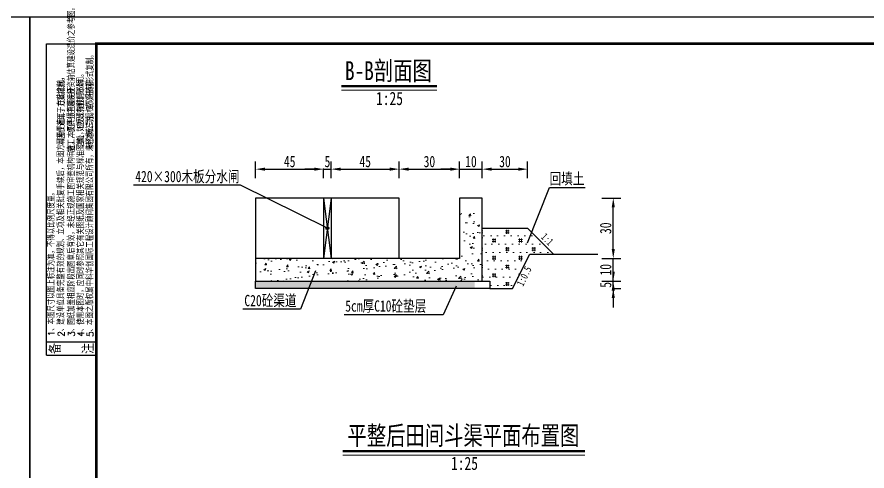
# Model space of a CAD drawing. Extents: x 4283 to 40403, y 1134 to 1764.
# Drawn here: x 5119.2 to 5344.2, y 1313.1 to 1433.3 of the extents above; entities that cross this region are included whole.
import ezdxf
from ezdxf.enums import TextEntityAlignment as Align

# ---------------------------------------------------------------- set-up
doc = ezdxf.new("R2010")
doc.units = 0
for name, color, linetype, lineweight in [('0-图案填充 0.09', 8, 'Continuous', 9), ('0-文字 0.15', 7, 'Continuous', 15), ('0-标注 0.09', 4, 'Continuous', 9), ('0-结构粗实线 0.5', 7, 'Continuous', 50)]:
    doc.layers.add(name, color=color, linetype=linetype, lineweight=lineweight)
for name, color, linetype in [('PUB_TEXT', 7, 'Continuous'), ('PUB_TITLE', 4, 'Continuous'), ('S-MODIFY', 4, 'Continuous'), ('华泽绵阳图框', 7, 'Continuous')]:
    doc.layers.add(name, color=color, linetype=linetype)
doc.styles.add('-宋体', font='', dxfattribs={"width": 0.8})
doc.styles.add('0-仿宋国标', font='', dxfattribs={"width": 0.75})
doc.styles.add('_TCH_WINDOW', font='SIMPLEX', dxfattribs={"height": 3.5, "bigfont": 'GBCBIG'})
doc.styles.add('仿宋_GB2312', font='', dxfattribs={"width": 0.75})
doc.styles.get('-宋体').set_extended_font_data('SimSun')
doc.styles.get('0-仿宋国标').set_extended_font_data('仿宋_GB2312')
doc.styles.get('仿宋_GB2312').set_extended_font_data('FangSong_GB2312')
doc.dimstyles.new('@10', dxfattribs={"dimtxt": 2.5, "dimasz": 2.5, "dimexe": 2, "dimexo": 0.6, "dimgap": 0.5, "dimtad": 1, "dimdec": 0, "dimdsep": 46, "dimtxsty": '0-仿宋国标', "dimcen": 3.5, "dimclrd": 4, "dimclre": 4, "dimclrt": 4, "dimazin": 0, "dimtfac": 1, "dimtdec": 0, "dimtmove": 0, "dimatfit": 3, "dimfxl": 3, "dimfxlon": 1, "dimtfill": 1, "dimtfillclr": 256, "dimarcsym": 0})

# ---------------------------------------------------------------- blocks, each defined once
blk = doc.blocks.new('*D33')
at = {"layer": '0-标注 0.09', "color": 4, "lineweight": -2, "transparency": 16777216}
for p, q in [((5182.36, 1390.63), (5182.36, 1395.05)), ((5184.86, 1393.05), (5197.86, 1393.05)), ((5200.36, 1390.63), (5200.36, 1395.05))]:
    blk.add_line(p, q, dxfattribs=at)
at = {"layer": '0-标注 0.09', "color": 4, "transparency": 16777216}
for points in [[(5184.86, 1393.46), (5184.86, 1392.63), (5182.36, 1393.05)], [(5197.86, 1393.46), (5197.86, 1392.63), (5200.36, 1393.05)]]:
    blk.add_solid(points, dxfattribs=at)
at = {"layer": 'Defpoints', "color": 0}
for p in [(5200.36, 1393.05), (5182.36, 1390.03), (5200.36, 1390.03)]:
    blk.add_point(p, dxfattribs=at)
at = {"layer": '0-标注 0.09', "color": 4, "transparency": 16777216, "insert": (5191.36, 1395.05), "char_height": 3, "attachment_point": 5, "style": '0-仿宋国标', "bg_fill": 3, "box_fill_scale": 1.1, "bg_fill_color": 256, "bg_fill_true_color": 13158600, "bg_fill_transparency": 0}
blk.add_mtext('45', dxfattribs=at)
blk = doc.blocks.new('*D34')
at = {"layer": '0-标注 0.09', "color": 4, "lineweight": -2, "transparency": 16777216}
for p, q in [((5197.86, 1393.05), (5195.36, 1393.05)), ((5200.36, 1390.63), (5200.36, 1395.05)), ((5200.36, 1393.05), (5202.36, 1393.05)), ((5202.36, 1390.63), (5202.36, 1395.05)), ((5204.86, 1393.05), (5207.36, 1393.05))]:
    blk.add_line(p, q, dxfattribs=at)
at = {"layer": '0-标注 0.09', "color": 4, "transparency": 16777216}
for points in [[(5197.86, 1393.46), (5197.86, 1392.63), (5200.36, 1393.05)], [(5204.86, 1393.46), (5204.86, 1392.63), (5202.36, 1393.05)]]:
    blk.add_solid(points, dxfattribs=at)
at = {"layer": 'Defpoints', "color": 0}
for p in [(5200.36, 1390.03), (5202.36, 1390.03)]:
    blk.add_point(p, dxfattribs=at)
at = {"layer": '0-标注 0.09', "color": 4, "transparency": 16777216, "insert": (5201.36, 1395.05), "char_height": 3, "attachment_point": 5, "style": '0-仿宋国标', "bg_fill": 3, "box_fill_scale": 1.1, "bg_fill_color": 256, "bg_fill_true_color": 13158600, "bg_fill_transparency": 0}
blk.add_mtext('5', dxfattribs=at)
at = {"layer": 'Defpoints', "color": 0}
blk.add_point((5202.36, 1393.05), dxfattribs=at)
blk = doc.blocks.new('*D35')
at = {"layer": '0-标注 0.09', "color": 4, "lineweight": -2, "transparency": 16777216}
for p, q in [((5202.36, 1390.63), (5202.36, 1395.05)), ((5204.86, 1393.05), (5217.86, 1393.05)), ((5220.36, 1390.63), (5220.36, 1395.05))]:
    blk.add_line(p, q, dxfattribs=at)
at = {"layer": '0-标注 0.09', "color": 4, "transparency": 16777216}
for points in [[(5204.86, 1393.46), (5204.86, 1392.63), (5202.36, 1393.05)], [(5217.86, 1393.46), (5217.86, 1392.63), (5220.36, 1393.05)]]:
    blk.add_solid(points, dxfattribs=at)
at = {"layer": 'Defpoints', "color": 0}
for p in [(5220.36, 1393.05), (5202.36, 1390.03), (5220.36, 1390.03)]:
    blk.add_point(p, dxfattribs=at)
at = {"layer": '0-标注 0.09', "color": 4, "transparency": 16777216, "insert": (5211.36, 1395.05), "char_height": 3, "attachment_point": 5, "style": '0-仿宋国标', "bg_fill": 3, "box_fill_scale": 1.1, "bg_fill_color": 256, "bg_fill_true_color": 13158600, "bg_fill_transparency": 0}
blk.add_mtext('45', dxfattribs=at)
blk = doc.blocks.new('*D36')
at = {"layer": '0-标注 0.09', "color": 4, "lineweight": -2, "transparency": 16777216}
for p, q in [((5220.36, 1390.63), (5220.36, 1395.05)), ((5222.86, 1393.05), (5233.86, 1393.05)), ((5236.36, 1390.63), (5236.36, 1395.05))]:
    blk.add_line(p, q, dxfattribs=at)
at = {"layer": '0-标注 0.09', "color": 4, "transparency": 16777216}
for points in [[(5222.86, 1393.46), (5222.86, 1392.63), (5220.36, 1393.05)], [(5233.86, 1393.46), (5233.86, 1392.63), (5236.36, 1393.05)]]:
    blk.add_solid(points, dxfattribs=at)
at = {"layer": 'Defpoints', "color": 0}
for p in [(5236.36, 1393.05), (5220.36, 1390.03), (5236.36, 1390.03)]:
    blk.add_point(p, dxfattribs=at)
at = {"layer": '0-标注 0.09', "color": 4, "transparency": 16777216, "insert": (5228.36, 1395.05), "char_height": 3, "attachment_point": 5, "style": '0-仿宋国标', "bg_fill": 3, "box_fill_scale": 1.1, "bg_fill_color": 256, "bg_fill_true_color": 13158600, "bg_fill_transparency": 0}
blk.add_mtext('30', dxfattribs=at)
blk = doc.blocks.new('*D37')
at = {"layer": '0-标注 0.09', "color": 4, "lineweight": -2, "transparency": 16777216}
for p, q in [((5233.86, 1393.05), (5231.36, 1393.05)), ((5236.36, 1390.63), (5236.36, 1395.05)), ((5236.36, 1393.05), (5242.36, 1393.05)), ((5242.36, 1390.63), (5242.36, 1395.05)), ((5244.86, 1393.05), (5247.36, 1393.05))]:
    blk.add_line(p, q, dxfattribs=at)
at = {"layer": '0-标注 0.09', "color": 4, "transparency": 16777216}
for points in [[(5233.86, 1393.46), (5233.86, 1392.63), (5236.36, 1393.05)], [(5244.86, 1393.46), (5244.86, 1392.63), (5242.36, 1393.05)]]:
    blk.add_solid(points, dxfattribs=at)
at = {"layer": 'Defpoints', "color": 0}
for p in [(5242.36, 1393.05), (5236.36, 1390.03), (5242.36, 1390.03)]:
    blk.add_point(p, dxfattribs=at)
at = {"layer": '0-标注 0.09', "color": 4, "transparency": 16777216, "insert": (5239.36, 1395.05), "char_height": 3, "attachment_point": 5, "style": '0-仿宋国标', "bg_fill": 3, "box_fill_scale": 1.1, "bg_fill_color": 256, "bg_fill_true_color": 13158600, "bg_fill_transparency": 0}
blk.add_mtext('10', dxfattribs=at)
blk = doc.blocks.new('*D38')
at = {"layer": '0-标注 0.09', "color": 4, "lineweight": -2, "transparency": 16777216}
for p, q in [((5242.36, 1390.63), (5242.36, 1395.05)), ((5244.86, 1393.05), (5251.86, 1393.05)), ((5254.36, 1390.63), (5254.36, 1395.05))]:
    blk.add_line(p, q, dxfattribs=at)
at = {"layer": '0-标注 0.09', "color": 4, "transparency": 16777216}
for points in [[(5244.86, 1393.46), (5244.86, 1392.63), (5242.36, 1393.05)], [(5251.86, 1393.46), (5251.86, 1392.63), (5254.36, 1393.05)]]:
    blk.add_solid(points, dxfattribs=at)
at = {"layer": 'Defpoints', "color": 0}
for p in [(5254.36, 1393.05), (5242.36, 1390.03), (5254.36, 1390.03)]:
    blk.add_point(p, dxfattribs=at)
at = {"layer": '0-标注 0.09', "color": 4, "transparency": 16777216, "insert": (5248.36, 1395.05), "char_height": 3, "attachment_point": 5, "style": '0-仿宋国标', "bg_fill": 3, "box_fill_scale": 1.1, "bg_fill_color": 256, "bg_fill_true_color": 13158600, "bg_fill_transparency": 0}
blk.add_mtext('30', dxfattribs=at)
blk = doc.blocks.new('*D39')
at = {"layer": '0-标注 0.09', "color": 4, "lineweight": -2, "transparency": 16777216}
for p, q in [((5277.03, 1365.91), (5277.03, 1368.41)), ((5274.03, 1363.41), (5279.03, 1363.41)), ((5277.03, 1361.41), (5277.03, 1363.41)), ((5274.03, 1361.41), (5279.03, 1361.41)), ((5277.03, 1358.91), (5277.03, 1356.41))]:
    blk.add_line(p, q, dxfattribs=at)
at = {"layer": '0-标注 0.09', "color": 4, "transparency": 16777216}
for points in [[(5276.62, 1365.91), (5277.45, 1365.91), (5277.03, 1363.41)], [(5276.62, 1358.91), (5277.45, 1358.91), (5277.03, 1361.41)]]:
    blk.add_solid(points, dxfattribs=at)
at = {"layer": '0-标注 0.09', "color": 4, "transparency": 16777216, "insert": (5275.03, 1362.41), "char_height": 3, "attachment_point": 5, "rotation": 90, "style": '0-仿宋国标', "bg_fill": 3, "box_fill_scale": 1.1, "bg_fill_color": 256, "bg_fill_true_color": 13158600, "bg_fill_transparency": 0}
blk.add_mtext('5', dxfattribs=at)
at = {"layer": 'Defpoints', "color": 0}
for p in [(5272.58, 1363.41), (5277.03, 1363.41), (5272.58, 1361.41)]:
    blk.add_point(p, dxfattribs=at)
blk = doc.blocks.new('*D40')
at = {"layer": '0-标注 0.09', "color": 4, "lineweight": -2, "transparency": 16777216}
for p, q in [((5277.03, 1371.91), (5277.03, 1374.41)), ((5274.03, 1369.41), (5279.03, 1369.41)), ((5277.03, 1363.41), (5277.03, 1369.41)), ((5274.03, 1363.41), (5279.03, 1363.41)), ((5277.03, 1360.91), (5277.03, 1358.41))]:
    blk.add_line(p, q, dxfattribs=at)
at = {"layer": '0-标注 0.09', "color": 4, "transparency": 16777216}
for points in [[(5276.62, 1371.91), (5277.45, 1371.91), (5277.03, 1369.41)], [(5276.62, 1360.91), (5277.45, 1360.91), (5277.03, 1363.41)]]:
    blk.add_solid(points, dxfattribs=at)
at = {"layer": 'Defpoints', "color": 0}
for p in [(5272.58, 1369.41), (5277.03, 1369.41), (5272.58, 1363.41)]:
    blk.add_point(p, dxfattribs=at)
at = {"layer": '0-标注 0.09', "color": 4, "transparency": 16777216, "insert": (5275.03, 1366.41), "char_height": 3, "attachment_point": 5, "rotation": 90, "style": '0-仿宋国标', "bg_fill": 3, "box_fill_scale": 1.1, "bg_fill_color": 256, "bg_fill_true_color": 13158600, "bg_fill_transparency": 0}
blk.add_mtext('10', dxfattribs=at)
blk = doc.blocks.new('*D41')
at = {"layer": '0-标注 0.09', "color": 4, "lineweight": -2, "transparency": 16777216}
for p, q in [((5274.03, 1385.41), (5279.03, 1385.41)), ((5277.03, 1371.91), (5277.03, 1382.91)), ((5274.03, 1369.41), (5279.03, 1369.41))]:
    blk.add_line(p, q, dxfattribs=at)
at = {"layer": '0-标注 0.09', "color": 4, "transparency": 16777216}
for points in [[(5276.62, 1382.91), (5277.45, 1382.91), (5277.03, 1385.41)], [(5276.62, 1371.91), (5277.45, 1371.91), (5277.03, 1369.41)]]:
    blk.add_solid(points, dxfattribs=at)
at = {"layer": 'Defpoints', "color": 0}
for p in [(5272.58, 1385.41), (5277.03, 1385.41), (5272.58, 1369.41)]:
    blk.add_point(p, dxfattribs=at)
at = {"layer": '0-标注 0.09', "color": 4, "transparency": 16777216, "insert": (5275.03, 1377.41), "char_height": 3, "attachment_point": 5, "rotation": 90, "style": '0-仿宋国标', "bg_fill": 3, "box_fill_scale": 1.1, "bg_fill_color": 256, "bg_fill_true_color": 13158600, "bg_fill_transparency": 0}
blk.add_mtext('30', dxfattribs=at)
blk = doc.blocks.new('BEIZHU')
at = {"layer": 'PUB_TEXT', "color": 7, "style": '_TCH_WINDOW'}
for s, p in [('施工，仅供业主建设投资前估算建设造价之参考图。', (-299297, -79000)), ('转交第三方，或以任何形式复制。', (-298802, -78889)), ('本图仅适用于方案报批。', (-299561, -78824)), ('之处，应及时通知我公司。', (-299054, -78885)), ('2、建设单位具备完整有效的规划、立项及相关批复手续后，本图方可用于施工，在此之前，', (-299576, -83890)), ('4、使用本图时，应同时参照其它有关图纸及国家相关规范与标准图集，如发现有任何不明', (-299053, -83890)), ('5、本图之版权属中科华创国际工程设计顾问集团有限公司所有，未经本公司授权不得随意', (-298809, -83898)), ('3、图纸加盖相应阶段出图章后有效，未经正规施工图审查机构审查，本图不得直接用于', (-299301, -83890)), ('1、本图尺寸以图上标注为准，不得以比例尺度量。', (-299834, -83879))]:
    blk.add_text(s, height=170.5, rotation=90, dxfattribs=at).set_placement(p)

msp = doc.modelspace()

# ---------------------------------------------------------------- hatches: boundary and pattern name
msp.add_hatch(color=256).paths.add_polyline_path([(5201.76, 1377.41, 1), (5200.96, 1377.41, 1)])
at = {"layer": '0-图案填充 0.09'}
h = msp.add_hatch(dxfattribs=at)
h.set_pattern_fill('混凝土2', color=256, scale=0.8, style=0, double=1)
h.set_pattern_definition([(50, (3137.975, 1813.2064), (5.738081, -0.502017), [0.6, -6.6]), (355, (3137.975, 1813.2064), (-1.11001, 6.017537), [0.48, -5.28]), (100.4514, (3138.453, 1813.1646), (4.628075, 5.515516), [0.509922, -5.609137]), (46.1842, (3137.975, 1814.8064), (8.537928, -1.324152), [0.9, -9.9]), (96.6356, (3138.686, 1814.696), (7.477302, 7.792943), [0.764882, -8.413704]), (351.1842, (3137.975, 1814.806), (7.477296, 7.79295), [0.72, -7.92]), (21, (3138.775, 1814.4064), (4.775256, -3.220951), [0.6, -6.6]), (326, (3138.775, 1814.4064), (1.946523, 5.8012), [0.48, -5.28]), (71.4514, (3139.173, 1814.138), (6.721781, 2.580244), [0.509922, -5.609137]), (37.5, (3137.9749, 1813.2064), (0.0972788, 2.6631508), [0, -5.216, 0, -5.36, 0, -5.3]), (7.5, (3137.9749, 1813.2064), (2.1045563, 3.1552937), [0, -3.056, 0, -5.096, 0, -2.02]), (327.5, (3136.1909, 1813.2064), (4.2705795, -0.180439), [0, -2, 0, -6.24, 0, -8.28]), (317.5, (3135.391, 1813.2064), (4.6654894, 0.80084), [0, -2.6, 0, -4.144, 0, -5.88])])
h.paths.add_polyline_path([(5242.36, 1381.41), (5236.36, 1381.41), (5236.36, 1369.41), (5220.36, 1369.41), (5182.36, 1369.41), (5182.36, 1363.41), (5242.36, 1363.41)])
h = msp.add_hatch(dxfattribs=at)
h.set_pattern_fill('回填土', color=256, scale=10, style=0, double=1)
h.set_pattern_definition([(0, (3141.9749, 1813.2064), (1.5, 2.2), [0, -1.7, 0, -1.9]), (0, (3141.4749, 1813.2064), (3.5, 2.3), [1, -6]), (0, (3141.4749, 1813.7064), (3.5, 2.3), [1, -6]), (90, (3141.725, 1812.9564), (-3.5, 2.3), [1, -3.6]), (90, (3142.225, 1812.9564), (-3.5, 2.3), [1, -3.6])])
h.paths.add_polyline_path([(5254.93, 1370.54), (5261.23, 1370.54), (5254.36, 1377.41), (5242.36, 1377.41), (5242.36, 1363.41), (5244.36, 1363.41), (5244.36, 1361.41), (5250.36, 1361.41)])
h = msp.add_hatch(dxfattribs=at)
h.set_pattern_fill('混凝土2', color=256, scale=0.2, style=0, double=1)
h.set_pattern_definition([(50, (3137.9749, 1813.2064), (1.43452037, -0.1255043), [0.15, -1.65]), (355, (3137.9749, 1813.2064), (-0.2775027, 1.5043843), [0.12, -1.32]), (100.4514, (3138.0944, 1813.196), (1.1570188, 1.3788791), [0.1274804, -1.4022842]), (46.1842, (3137.9749, 1813.6064), (2.1344821, -0.331038), [0.225, -2.475]), (96.6356, (3138.1527, 1813.5788), (1.8693254, 1.9482357), [0.1912206, -2.103426]), (351.1842, (3137.9749, 1813.6064), (1.869324, 1.9482372), [0.18, -1.98]), (21, (3138.1749, 1813.5064), (1.1938141, -0.8052378), [0.15, -1.65]), (326, (3138.1749, 1813.5064), (0.4866307, 1.4503001), [0.12, -1.32]), (71.4514, (3138.2743, 1813.4393), (1.6804453, 0.645061), [0.1274804, -1.4022842]), (37.5, (3137.97485, 1813.20644), (0.02431971, 0.66578771), [0, -1.304, 0, -1.34, 0, -1.325]), (7.5, (3137.97485, 1813.20644), (0.52613907, 0.78882342), [0, -0.764, 0, -1.274, 0, -0.505]), (327.5, (3137.52885, 1813.20644), (1.06764487, -0.04510974), [0, -0.5, 0, -1.56, 0, -2.07]), (317.5, (3137.3289, 1813.2064), (1.16637234, 0.20020996), [0, -0.65, 0, -1.036, 0, -1.47])])
h.paths.add_polyline_path([(5240.36, 1363.41), (5238.36, 1363.41), (5182.36, 1363.41), (5182.36, 1361.41), (5240.36, 1361.41)])

# ---------------------------------------------------------------- linework, layer by layer
for points in [[(5201.36, 1377.41), (5178.36, 1388.8), (5150.03, 1388.8)], [(5254.37, 1373.5), (5260.11, 1388.23), (5269.57, 1388.23)], [(5200.36, 1385.41), (5200.36, 1385.41), (5200.36, 1369.41)], [(5202.36, 1385.41), (5200.36, 1369.41)], [(5200.36, 1385.41), (5202.36, 1369.41)], [(5202.36, 1385.41), (5202.36, 1385.41), (5202.36, 1369.41)], [(5242.36, 1377.41), (5254.36, 1377.41)], [(5254.36, 1377.41), (5261.23, 1370.54)], [(5250.36, 1361.41), (5254.93, 1370.54)], [(5254.93, 1370.54), (5264.93, 1370.54), (5272.93, 1370.54)], [(5198.18, 1366.15), (5194.24, 1355.96), (5178.98, 1355.96)], [(5235.43, 1362.1), (5232.02, 1354.5), (5205.75, 1354.5)], [(5244.36, 1361.41), (5250.36, 1361.41)]]:
    msp.add_lwpolyline(points)
at = {"lineweight": 30}
msp.add_lwpolyline([(5220.36, 1369.41), (5182.36, 1369.41)], dxfattribs=at)
msp.add_circle((5201.36, 1377.41), 0.4)
at = {"layer": '0-文字 0.15', "lineweight": 50}
for p, q in [((5205.08, 1415.03), (5230.34, 1415.03)), ((5205.47, 1318.42), (5269.5, 1318.42))]:
    msp.add_line(p, q, dxfattribs=at)
at = {"layer": '0-文字 0.15', "flags": 128}
for points in [[(5205.08, 1413.97), (5230.34, 1413.97)], [(5205.47, 1317.36), (5269.5, 1317.36)]]:
    msp.add_lwpolyline(points, dxfattribs=at)
at = {"layer": '0-结构粗实线 0.5', "lineweight": 30}
msp.add_lwpolyline([(5242.36, 1385.41), (5236.36, 1385.41), (5236.36, 1369.41), (5220.36, 1369.41), (5220.36, 1385.41), (5182.36, 1385.41), (5182.36, 1369.41), (5182.36, 1363.41), (5242.36, 1363.41)], close=True, dxfattribs=at)
msp.add_lwpolyline([(5242.36, 1363.41), (5244.36, 1363.41), (5244.36, 1361.41), (5182.36, 1361.41), (5182.36, 1363.41)], dxfattribs=at)
at = {"layer": 'PUB_TITLE', "color": 7}
for p, q in [((5127.02, 1343.8), (5127.02, 1426.23)), ((5127.02, 1426.23), (5140.21, 1426.23)), ((5127.02, 1347.34), (5140.21, 1347.34)), ((5127.02, 1343.8), (5140.21, 1343.8))]:
    msp.add_line(p, q, dxfattribs=at)
at = {"layer": 'PUB_TITLE'}
msp.add_lwpolyline([(4702.53, 1136.33), (5122.53, 1136.33), (5122.53, 1433.33), (4702.53, 1433.33)], close=True, dxfattribs=at)
at = {"layer": 'S-MODIFY'}
msp.add_lwpolyline([(4702.53, 1136.33), (5122.53, 1136.33), (5122.53, 1433.33), (4702.53, 1433.33)], close=True, dxfattribs=at)

# ---------------------------------------------------------------- block references
at = {"xscale": 0.009999999999990905, "yscale": 0.009999999999990905, "zscale": 0.009999999999990905}
msp.add_blockref('BEIZHU', (8127.47, 2187.59), dxfattribs=at)

# ---------------------------------------------------------------- texts
at = {"color": 7, "char_height": 2, "width": 10.5036, "attachment_point": 1, "style": '仿宋_GB2312'}
for s, insert, rotation in [('\\A1;1:1', (5259.16, 1376.35), 315), ('\\A1;1:0.5', (5251.36, 1362.74), 64.1792)]:
    msp.add_mtext(s, dxfattribs=dict(at, insert=insert, rotation=rotation))
at = {"layer": '0-文字 0.15', "style": '0-仿宋国标', "width": 0.75}
for s, height, p in [('B-B剖面图', 5, (5217.5, 1419.22)), ('1:25', 3.5, (5217.79, 1411.74)), ('420×300木板分水闸 ', 3, (5165.04, 1391.16)), ('回填土 ', 3, (5265.56, 1390.59)), ('C20砼渠道', 3, (5186.27, 1358.32)), ('5cm厚C10砼垫层', 3, (5216.8, 1356.86)), ('平整后田间斗渠平面布置图', 5, (5237.36, 1322.61)), ('1:25', 3.5, (5237.64, 1315.13))]:
    msp.add_text(s, height=height, dxfattribs=at).set_placement(p, align=Align.MIDDLE)
at = {"layer": 'PUB_TEXT', "color": 7, "style": '-宋体', "width": 0.8}
for s, p in [('备', (5130.5, 1344.13)), ('注', (5139.26, 1344.13))]:
    msp.add_text(s, height=2.66, rotation=90, dxfattribs=at).set_placement(p)

# ---------------------------------------------------------------- dimensions: what is measured, and where the dimension line sits
at = {"layer": '0-标注 0.09'}
dim = msp.add_linear_dim(base=(5200.36, 1393.05), p1=(5182.36, 1390.03), p2=(5200.36, 1390.03), dimstyle='@10', override={"dimtxt": 3, "dimlfac": 2.5}, dxfattribs=at)
dim.commit()
dim.dimension.update_dxf_attribs({"geometry": '*D33', "text_midpoint": (5191.36, 1395.05)})
dim = msp.add_linear_dim(base=(5277.03, 1363.41), p1=(5272.58, 1361.41), p2=(5272.58, 1363.41), angle=90, dimstyle='@10', override={"dimtxt": 3, "dimlfac": 2.5}, dxfattribs=at)
dim.commit()
dim.dimension.update_dxf_attribs({"geometry": '*D39', "text_midpoint": (5275.03, 1362.41)})

# ---------------------------------------------------------------- next in the draw order: dimensions: what is measured, and where the dimension line sits
dim = msp.add_linear_dim(base=(5202.36, 1393.05), p1=(5200.36, 1390.03), p2=(5202.36, 1390.03), dimstyle='@10', override={"dimtxt": 3, "dimlfac": 2.5}, dxfattribs=at)
dim.commit()
dim.dimension.update_dxf_attribs({"geometry": '*D34', "text_midpoint": (5201.36, 1395.05)})
dim = msp.add_linear_dim(base=(5277.03, 1369.41), p1=(5272.58, 1363.41), p2=(5272.58, 1369.41), angle=90, text='10', dimstyle='@10', override={"dimtxt": 3, "dimlfac": 2.5, "dimtxsty": '0-仿宋国标'}, dxfattribs=at)
dim.commit()
dim.dimension.update_dxf_attribs({"geometry": '*D40', "text_midpoint": (5275.03, 1366.41)})

# ---------------------------------------------------------------- next in the draw order: dimensions: what is measured, and where the dimension line sits
dim = msp.add_linear_dim(base=(5220.36, 1393.05), p1=(5202.36, 1390.03), p2=(5220.36, 1390.03), dimstyle='@10', override={"dimtxt": 3, "dimlfac": 2.5}, dxfattribs=at)
dim.commit()
dim.dimension.update_dxf_attribs({"geometry": '*D35', "text_midpoint": (5211.36, 1395.05)})
dim = msp.add_linear_dim(base=(5277.03, 1385.41), p1=(5272.58, 1369.41), p2=(5272.58, 1385.41), angle=90, text='30', dimstyle='@10', override={"dimtxt": 3, "dimlfac": 2.5, "dimtxsty": '0-仿宋国标'}, dxfattribs=at)
dim.commit()
dim.dimension.update_dxf_attribs({"geometry": '*D41', "text_midpoint": (5275.03, 1377.41)})

# ---------------------------------------------------------------- next in the draw order: dimensions: what is measured, and where the dimension line sits
dim = msp.add_linear_dim(base=(5236.36, 1393.05), p1=(5220.36, 1390.03), p2=(5236.36, 1390.03), text='30', dimstyle='@10', override={"dimtxt": 3, "dimlfac": 2.5, "dimtxsty": '0-仿宋国标'}, dxfattribs=at)
dim.commit()
dim.dimension.update_dxf_attribs({"geometry": '*D36', "text_midpoint": (5228.36, 1395.05)})

# ---------------------------------------------------------------- next in the draw order: dimensions: what is measured, and where the dimension line sits
dim = msp.add_linear_dim(base=(5242.36, 1393.05), p1=(5236.36, 1390.03), p2=(5242.36, 1390.03), text='10', dimstyle='@10', override={"dimtxt": 3, "dimlfac": 2.5, "dimtxsty": '0-仿宋国标'}, dxfattribs=at)
dim.commit()
dim.dimension.update_dxf_attribs({"geometry": '*D37', "text_midpoint": (5239.36, 1395.05)})

# ---------------------------------------------------------------- next in the draw order: dimensions: what is measured, and where the dimension line sits
dim = msp.add_linear_dim(base=(5254.36, 1393.05), p1=(5242.36, 1390.03), p2=(5254.36, 1390.03), dimstyle='@10', override={"dimtxt": 3, "dimlfac": 2.5}, dxfattribs=at)
dim.commit()
dim.dimension.update_dxf_attribs({"geometry": '*D38', "text_midpoint": (5248.36, 1395.05)})

# ---------------------------------------------------------------- next in the draw order: linework, layer by layer
at = {"layer": 'PUB_TITLE'}
msp.add_lwpolyline([(5122.53, 1136.33), (5542.53, 1136.33), (5542.53, 1433.33), (5122.53, 1433.33)], close=True, dxfattribs=at)
at = {"layer": 'S-MODIFY'}
msp.add_lwpolyline([(5122.53, 1136.33), (5542.53, 1136.33), (5542.53, 1433.33), (5122.53, 1433.33)], close=True, dxfattribs=at)
at = {"layer": '华泽绵阳图框', "color": 7, "const_width": 0.707}
msp.add_lwpolyline([(5140.21, 1143.4), (5535.46, 1143.4), (5535.46, 1426.23), (5140.21, 1426.23)], close=True, dxfattribs=at)

doc.saveas('drawing.dxf')
